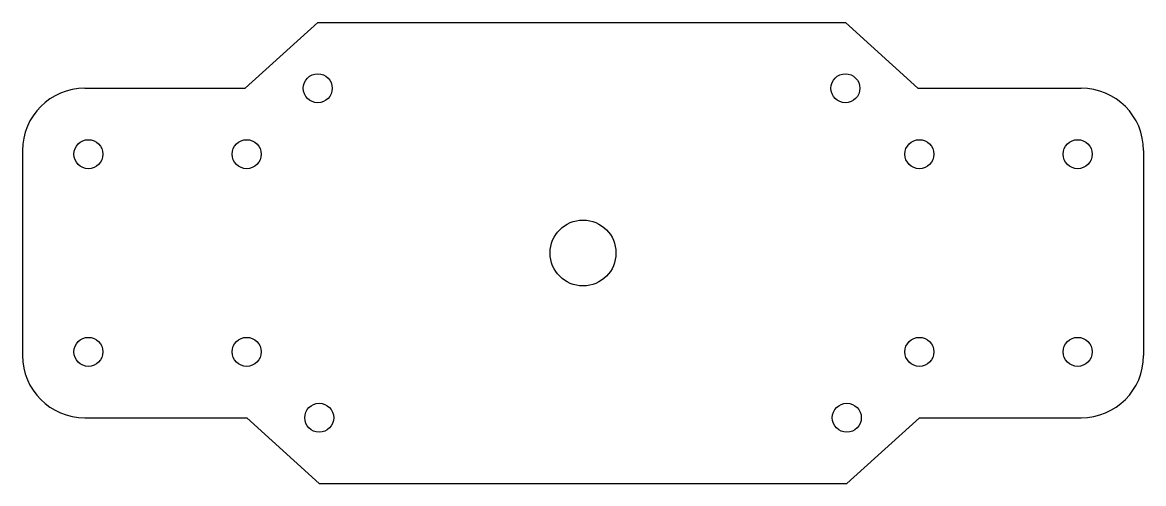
# Model space of a CAD drawing. Header units: millimetres. Extents: x -80 to 90, y -24 to 46.
import ezdxf

# ---------------------------------------------------------------- set-up
doc = ezdxf.new("R2010")
doc.units = ezdxf.units.MM

msp = doc.modelspace()

# ---------------------------------------------------------------- linework, layer by layer
at = {"color": 7, "linetype": 'Continuous'}
for p, q in [((-45.76, 36.29), (-34.76, 46.29)), ((-34.76, 46.29), (45.24, 46.29)), ((45.24, 46.29), (56.24, 36.29)), ((-70.09, 36.29), (-45.76, 36.29)), ((56.24, 36.29), (81.01, 36.29)), ((-79.54, 26.84), (-79.54, -4.26)), ((90.46, 26.84), (90.46, -4.26)), ((-70.09, -13.71), (-45.54, -13.71)), ((-45.54, -13.71), (-34.54, -23.71)), ((45.46, -23.71), (56.46, -13.71)), ((56.46, -13.71), (81.01, -13.71)), ((-34.54, -23.71), (45.46, -23.71))]:
    msp.add_line(p, q, dxfattribs=at)
for centre, radius in [((-34.76, 36.29), 2.2), ((45.24, 36.29), 2.2), ((-69.54, 26.29), 2.2), ((-45.54, 26.29), 2.2), ((56.46, 26.29), 2.2), ((80.46, 26.29), 2.2), ((5.46, 11.29), 5), ((-69.54, -3.71), 2.2), ((-45.54, -3.71), 2.2), ((56.46, -3.71), 2.2), ((80.46, -3.71), 2.2), ((-34.54, -13.71), 2.2), ((45.46, -13.71), 2.2)]:
    msp.add_circle(centre, radius, dxfattribs=at)
for centre, start, end in [((-70.09, 26.84), 90, 180), ((81.01, 26.84), 0, 90), ((-70.09, -4.26), 180, 270), ((81.01, -4.26), 270, 0)]:
    msp.add_arc(centre, 9.45, start, end, dxfattribs=at)

doc.saveas('drawing.dxf')
